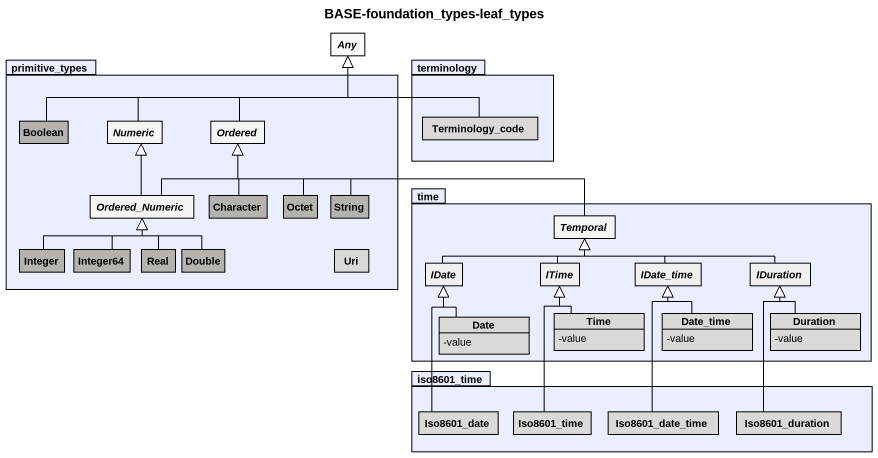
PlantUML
@startuml
title BASE-foundation_types-leaf_types
hide circle
hide empty members
skinparam classAttributeIconSize 0
abstract class Any #FAFAF9
package primitive_types #EAEEFF {
  class Boolean #B6B3AE
  abstract class Numeric #F5F5F4
  abstract class Ordered #F5F5F4
  abstract class Ordered_Numeric #F5F5F4
  class Character #B6B3AE
  class Octet #B6B3AE
  class String #B6B3AE
  class Integer #B6B3AE
  class Integer64 #B6B3AE
  class Real #B6B3AE
  class Double #B6B3AE
  class Uri #DAD9D6
}
package terminology #EAEEFF {
  class Terminology_code #DAD9D6
}
package time #EAEEFF {
  abstract class Temporal #F5F5F4
  abstract class IDate #F0F0EE
  abstract class ITime #F0F0EE
  abstract class IDate_time #F0F0EE
  abstract class IDuration #F0F0EE
  class Date #DAD9D6 {
    -value
  }
  class Time #DAD9D6 {
    -value
  }
  class Date_time #DAD9D6 {
    -value
  }
  class Duration #DAD9D6 {
    -value
  }
}
package iso8601_time #EAEEFF {
  class Iso8601_date #DAD9D6
  class Iso8601_time #DAD9D6
  class Iso8601_date_time #DAD9D6
  class Iso8601_duration #DAD9D6
}
Boolean -right-|> Any
Numeric -right-|> Any
Ordered -up-|> Any
Terminology_code -up-|> Any
Ordered_Numeric -up-|> Numeric
Ordered_Numeric -up-|> Ordered
Character -up-|> Ordered
Octet -up-|> Ordered
String -up-|> Ordered
Integer -right-|> Ordered_Numeric
Integer64 -up-|> Ordered_Numeric
Real -up-|> Ordered_Numeric
Double -up-|> Ordered_Numeric
Temporal -left-|> Ordered
IDate -right-|> Temporal
ITime -up-|> Temporal
IDate_time -left-|> Temporal
IDuration -left-|> Temporal
Date -up-|> IDate
Time -up-|> ITime
Date_time -up-|> IDate_time
Duration -up-|> IDuration
Iso8601_date -up-|> IDate
Iso8601_time -up-|> ITime
Iso8601_date_time -up-|> IDate_time
Iso8601_duration -up-|> IDuration
@enduml
